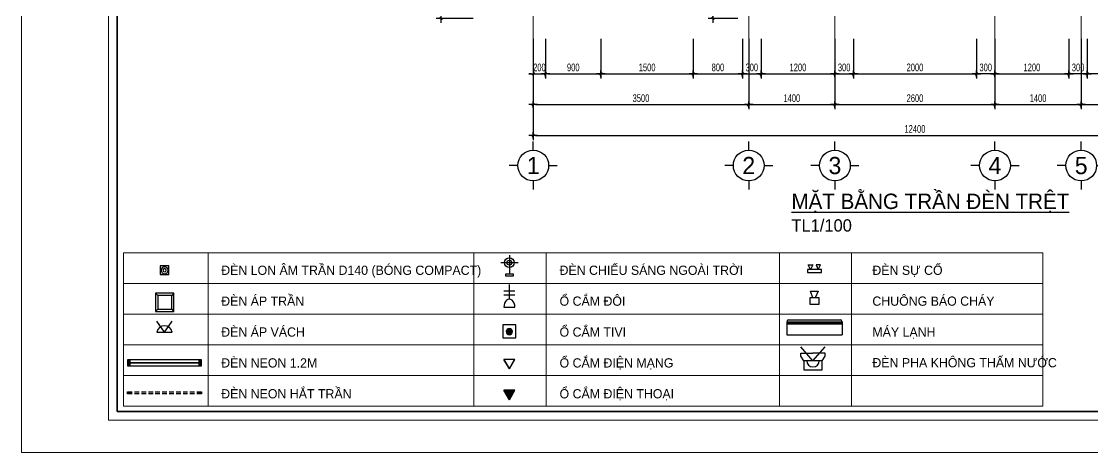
# Model space of a CAD drawing. Header units: inches. Extents: x 88947 to 296847, y 35049 to 161062.
# Drawn here: x 88947 to 106346, y 77053 to 84062 of the extents above; entities that cross this region are included whole.
import ezdxf
from ezdxf.enums import TextEntityAlignment as Align

# ---------------------------------------------------------------- set-up
doc = ezdxf.new("R2010")
doc.units = ezdxf.units.IN
doc.header["$MEASUREMENT"] = 0
doc.header["$PDMODE"] = 1
for name, pattern in [('ACAD_ISO03W100', [30, 12, -18]), ('CENTER', [50.8, 31.75, -6.35, 6.35, -6.35]), ('HIDDEN', [0.375, 0.25, -0.125])]:
    doc.linetypes.add(name, pattern=pattern)
for name, color, linetype, lineweight in [('A-Dims', 145, 'Continuous', 25), ('A-Text', 30, 'Continuous', 9), ('A-Wall', 2, 'Continuous', 35), ('DIM', 7, 'Continuous', 25), ('DO', 4, 'Continuous', 25), ('GHICHU', 40, 'Continuous', 18), ('KHUNG 2', 144, 'Continuous', 18), ('NETMANH', 192, 'Continuous', 18), ('tran', 202, 'Continuous', 15), ('TRUC', 252, 'ACAD_ISO03W100', 13)]:
    doc.layers.add(name, color=color, linetype=linetype, lineweight=lineweight)
doc.layers.add('E-socket', color=1, linetype='Continuous')
doc.layers.add('text', color=2, linetype='Continuous')
doc.styles.add('FRANKO', font='VFRANKO.TTF')
doc.styles.add('VHELVEN', font='VHELVEN.TTF')
doc.styles.add('VNI-HELVE-CONDENSE', font='VNARIAL.TTF', dxfattribs={"width": 0.7})
doc.dimstyles.new('TAS-100', dxfattribs={"dimscale": 50, "dimtxt": 2.5, "dimasz": 0.7, "dimexe": 1.5, "dimexo": 1.5, "dimgap": 0.8, "dimtad": 1, "dimdec": 0, "dimzin": 3, "dimdsep": 46, "dimtxsty": 'VNI-HELVE-CONDENSE', "dimblk": 'TICK', "dimcen": 2.5, "dimclrt": 71, "dimazin": 2, "dimtfac": 0.75, "dimtdec": 0, "dimtix": 1, "dimtmove": 2, "dimatfit": 2, "dimldrblk": 'TICK123', "dimfxl": 1.5, "dimtolj": 1, "dimtzin": 0, "dimarcsym": 0})

# ---------------------------------------------------------------- blocks, each defined once
blk = doc.blocks.new('khung ten')
at = {"layer": 'A-Wall', "ltscale": 0.7}
blk.add_lwpolyline([(267204, -219099), (305804, -219099), (305804, -190799), (267204, -190799)], close=True, dxfattribs=at)
at = {"layer": 'KHUNG 2', "ltscale": 0.7}
blk.add_lwpolyline([(267004, -219299), (306004, -219299), (306004, -190599), (267004, -190599)], close=True, dxfattribs=at)
at = {"layer": 'NETMANH', "ltscale": 0.7}
blk.add_lwpolyline([(265004, -220042), (307004, -220042), (307004, -190342), (265004, -190342)], close=True, dxfattribs=at)
blk = doc.blocks.new('CP1')
blk.add_lwpolyline([(-87, 86), (89, 86), (89, -89), (-87, -89)], close=True)
for radius in [70, 35]:
    blk.add_circle((0, 0), radius)
blk = doc.blocks.new('A$C74C2686E')
for points in [[(0, -200), (400, -200), (400, 200), (0, 200)], [(50, -150), (350, -150), (350, 150), (50, 150)]]:
    blk.add_lwpolyline(points, close=True)
for points in [[(50, 150), (0, 200)], [(400, 200), (350, 150)], [(50, -150), (0, -200)], [(350, -150), (400, -200)]]:
    blk.add_lwpolyline(points)
blk = doc.blocks.new('EWTWETEW')
at = {"ltscale": 5}
for points in [[(0, 0), (-125, 175)], [(0, 0), (125, 175)], [(-125, 0), (-125, 0), (125, 0)]]:
    blk.add_lwpolyline(points, dxfattribs=at)
blk.add_arc((0, -28), 128, 12.6804, 167.3196, dxfattribs=at)
blk = doc.blocks.new('N12')
blk.add_lwpolyline([(-600, 50), (-600, -50), (600, -50), (600, 50)], close=True)
at = {"const_width": 30}
blk.add_lwpolyline([(-550, 0), (550, 0)], dxfattribs=at)
for points in [[(-550, -50), (-550, 50), (-600, -50), (-600, 50)], [(550, -50), (550, 50), (600, -50), (600, 50)]]:
    blk.add_solid(points)
blk = doc.blocks.new('12')
at = {"linetype": 'HIDDEN', "ltscale": 300}
blk.add_lwpolyline([(-600, 20), (600, 20), (600, 50), (-600, 50)], close=True, dxfattribs=at)
for points in [[(-600, 20), (-600, 50), (-525, 20), (-525, 50)], [(600, 20), (600, 50), (525, 20), (525, 50)]]:
    blk.add_solid(points)
blk = doc.blocks.new('DNT')
for points in [[(-175, 275), (175, 275)], [(0, 425), (0, 50)]]:
    blk.add_lwpolyline(points)
blk.add_lwpolyline([(-75, 50), (75, 50), (75, 0), (-75, 0)], close=True)
for radius in [100, 50]:
    blk.add_circle((0, 275), radius)
blk = doc.blocks.new('S-2')
at = {"layer": 'E-socket', "linetype": 'Continuous', "ltscale": 50}
for p, q in [((0, 107), (0, 307)), ((-75, 219), (75, 219)), ((-75, 167), (75, 167)), ((-75, 0), (75, 0))]:
    blk.add_line(p, q, dxfattribs=at)
blk.add_ellipse((0, 0), major_axis=(0, 107), ratio=0.7, start_param=4.712389, end_param=7.853982, dxfattribs=at)
blk = doc.blocks.new('tivi')
h = blk.add_hatch(color=6)
edge = h.paths.add_edge_path()
edge.add_arc((-1, 134), 66.8, 0, 360)
blk.add_lwpolyline([(-140, 279), (140, 279), (140, 0), (-140, 0)], close=True)
at = {"color": 6}
blk.add_circle((-1, 134), 66.8, dxfattribs=at)
blk = doc.blocks.new('P')
at = {"linetype": 'Continuous', "ltscale": 2}
for p, q in [((0, 0), (308, 178)), ((0, 0), (308, -178)), ((9, 0), (303, 170)), ((9, 0), (303, -170)), ((303, -170), (303, 170)), ((308, -178), (308, 178))]:
    blk.add_line(p, q, dxfattribs=at)
blk = doc.blocks.new('D')
at = {"linetype": 'Continuous', "ltscale": 2}
blk.add_hatch(color=256, dxfattribs=at).paths.add_polyline_path([(0, 0), (308, -178), (308, 178)])
for p, q in [((0, 0), (308, 178)), ((0, 0), (308, -178)), ((308, -178), (308, 178))]:
    blk.add_line(p, q, dxfattribs=at)
blk = doc.blocks.new('EM')
blk.add_lwpolyline([(-225, 0), (225, 0), (225, 100), (-225, 100)], close=True)
for points in [[(-125, 100), (-200, 250), (-50, 250), (-125, 100)], [(125, 100), (200, 250), (50, 250), (125, 100)]]:
    blk.add_lwpolyline(points)
blk = doc.blocks.new('COI')
blk.add_lwpolyline([(-50, 200), (-125, 425), (125, 425), (25, 200)])
blk.add_lwpolyline([(-150, 0), (150, 0), (150, 200), (-150, 200)], close=True)
blk = doc.blocks.new('$d_57')
for p, q in [((-450, 214), (450, 214)), ((-450, 214), (-450, 0)), ((-450, 204), (450, 204)), ((-450, 194), (450, 194)), ((-450, 184), (450, 184)), ((-420, 244), (420, 244)), ((450, 214), (450, 0)), ((-450, 0), (450, 0))]:
    blk.add_line(p, q)
for centre, start, end in [((-420, 214), 90, 180), ((420, 214), 0, 90)]:
    blk.add_arc(centre, 30, start, end)
blk.add_attdef('TENDIEN', (-248, 342), '', height=70)
blk = doc.blocks.new('F')
for points in [[(0, 150), (-200, 375)], [(0, 150), (200, 375)], [(-150, 150), (-200, 225), (-200, 275), (0, 275)], [(150, 150), (200, 225), (200, 275), (0, 275)]]:
    blk.add_lwpolyline(points)
blk.add_lwpolyline([(-150, 0), (150, 0), (150, 150), (-150, 150)], close=True)
blk.add_arc((0, 150), 100, 180, 0)
blk = doc.blocks.new('TICK')
at = {"layer": 'A-Dims', "color": 1}
for p, q in [((-2, 0), (2, 0)), ((0, 1.5), (0, -1.5))]:
    blk.add_line(p, q, dxfattribs=at)
at = {"layer": 'A-Dims', "color": 1, "const_width": 0.788}
blk.add_lwpolyline([(-0.33, -0.35), (0.38, 0.38)], dxfattribs=at)
at = {"layer": 'A-Dims', "color": 1, "const_width": 0.394}
for points in [[(0.24, 0.52, -0.414214), (0.52, 0.52, -1)], [(0.52, 0.52, -0.414214), (0.52, 0.24, -1)], [(-0.47, -0.21, 0.414214), (-0.47, -0.49, 1)], [(-0.47, -0.49, 0.414214), (-0.19, -0.49, 1)]]:
    blk.add_lwpolyline(points, format="xyb", dxfattribs=at)
blk = doc.blocks.new('*D4446')
at = {"layer": 'Defpoints', "color": 0}
for p in [(97261, 83851), (100761, 83851), (100761, 82709)]:
    blk.add_point(p, dxfattribs=at)
at = {"layer": 'DIM', "color": 0, "lineweight": -2}
for p, q in [((97261, 83776), (97261, 82634)), ((100761, 83776), (100761, 82634)), ((97296, 82709), (100726, 82709))]:
    blk.add_line(p, q, dxfattribs=at)
at = {"layer": 'DIM', "color": 0, "lineweight": -2, "xscale": 35, "yscale": 35, "zscale": 35, "rotation": 180}
blk.add_blockref('TICK', (97261, 82709), dxfattribs=at)
at = {"layer": 'DIM', "color": 0, "lineweight": -2, "xscale": 35, "yscale": 35, "zscale": 35}
blk.add_blockref('TICK', (100761, 82709), dxfattribs=at)
at = {"layer": 'DIM', "color": 71, "insert": (99011, 82813), "char_height": 125, "attachment_point": 5, "style": 'VNI-HELVE-CONDENSE'}
blk.add_mtext('\\A1;3500', dxfattribs=at)
blk = doc.blocks.new('TICK123')
at = {"layer": 'A-Dims', "color": 1}
blk.add_lwpolyline([(0.05, 0, 0, 0.84, 0), (-2.11, 0, 8.4, 8.4, 0)], format="xyseb", dxfattribs=at)
blk = doc.blocks.new('*D4447')
at = {"layer": 'Defpoints', "color": 0}
for p in [(100761, 83851), (102161, 83851), (102161, 82709)]:
    blk.add_point(p, dxfattribs=at)
at = {"layer": 'DIM', "color": 0, "lineweight": -2}
for p, q in [((100761, 83776), (100761, 82634)), ((102161, 83776), (102161, 82634)), ((100796, 82709), (102126, 82709))]:
    blk.add_line(p, q, dxfattribs=at)
at = {"layer": 'DIM', "color": 0, "lineweight": -2, "xscale": 35, "yscale": 35, "zscale": 35, "rotation": 180}
blk.add_blockref('TICK', (100761, 82709), dxfattribs=at)
at = {"layer": 'DIM', "color": 0, "lineweight": -2, "xscale": 35, "yscale": 35, "zscale": 35}
blk.add_blockref('TICK', (102161, 82709), dxfattribs=at)
at = {"layer": 'DIM', "color": 71, "insert": (101461, 82813), "char_height": 125, "attachment_point": 5, "style": 'VNI-HELVE-CONDENSE'}
blk.add_mtext('\\A1;1400', dxfattribs=at)
blk = doc.blocks.new('*D4448')
at = {"layer": 'Defpoints', "color": 0}
for p in [(102161, 83851), (104761, 83851), (104761, 82709)]:
    blk.add_point(p, dxfattribs=at)
at = {"layer": 'DIM', "color": 0, "lineweight": -2}
for p, q in [((102161, 83776), (102161, 82634)), ((104761, 83776), (104761, 82634)), ((102196, 82709), (104726, 82709))]:
    blk.add_line(p, q, dxfattribs=at)
at = {"layer": 'DIM', "color": 0, "lineweight": -2, "xscale": 35, "yscale": 35, "zscale": 35, "rotation": 180}
blk.add_blockref('TICK', (102161, 82709), dxfattribs=at)
at = {"layer": 'DIM', "color": 0, "lineweight": -2, "xscale": 35, "yscale": 35, "zscale": 35}
blk.add_blockref('TICK', (104761, 82709), dxfattribs=at)
at = {"layer": 'DIM', "color": 71, "insert": (103461, 82813), "char_height": 125, "attachment_point": 5, "style": 'VNI-HELVE-CONDENSE'}
blk.add_mtext('\\A1;2600', dxfattribs=at)
blk = doc.blocks.new('*D4449')
at = {"layer": 'Defpoints', "color": 0}
for p in [(104761, 83851), (106161, 83851), (106161, 82709)]:
    blk.add_point(p, dxfattribs=at)
at = {"layer": 'DIM', "color": 0, "lineweight": -2}
for p, q in [((104761, 83776), (104761, 82634)), ((106161, 83776), (106161, 82634)), ((104796, 82709), (106126, 82709))]:
    blk.add_line(p, q, dxfattribs=at)
at = {"layer": 'DIM', "color": 0, "lineweight": -2, "xscale": 35, "yscale": 35, "zscale": 35, "rotation": 180}
blk.add_blockref('TICK', (104761, 82709), dxfattribs=at)
at = {"layer": 'DIM', "color": 0, "lineweight": -2, "xscale": 35, "yscale": 35, "zscale": 35}
blk.add_blockref('TICK', (106161, 82709), dxfattribs=at)
at = {"layer": 'DIM', "color": 71, "insert": (105461, 82813), "char_height": 125, "attachment_point": 5, "style": 'VNI-HELVE-CONDENSE'}
blk.add_mtext('\\A1;1400', dxfattribs=at)
blk = doc.blocks.new('*D4450')
at = {"layer": 'Defpoints', "color": 0}
for p in [(106161, 83851), (109661, 83851), (109661, 82709)]:
    blk.add_point(p, dxfattribs=at)
at = {"layer": 'DIM', "color": 0, "lineweight": -2}
for p, q in [((106161, 83776), (106161, 82634)), ((109661, 83776), (109661, 82634)), ((106196, 82709), (109626, 82709))]:
    blk.add_line(p, q, dxfattribs=at)
at = {"layer": 'DIM', "color": 0, "lineweight": -2, "xscale": 35, "yscale": 35, "zscale": 35, "rotation": 180}
blk.add_blockref('TICK', (106161, 82709), dxfattribs=at)
at = {"layer": 'DIM', "color": 0, "lineweight": -2, "xscale": 35, "yscale": 35, "zscale": 35}
blk.add_blockref('TICK', (109661, 82709), dxfattribs=at)
at = {"layer": 'DIM', "color": 71, "insert": (107911, 82813), "char_height": 125, "attachment_point": 5, "style": 'VNI-HELVE-CONDENSE'}
blk.add_mtext('\\A1;3500', dxfattribs=at)
blk = doc.blocks.new('*D4451')
at = {"layer": 'Defpoints', "color": 0}
for p in [(97261, 83851), (109661, 83851), (109661, 82209)]:
    blk.add_point(p, dxfattribs=at)
at = {"layer": 'DIM', "color": 0, "lineweight": -2}
for p, q in [((97261, 83776), (97261, 82134)), ((109661, 83776), (109661, 82134)), ((97296, 82209), (109626, 82209))]:
    blk.add_line(p, q, dxfattribs=at)
at = {"layer": 'DIM', "color": 0, "lineweight": -2, "xscale": 35, "yscale": 35, "zscale": 35, "rotation": 180}
blk.add_blockref('TICK', (97261, 82209), dxfattribs=at)
at = {"layer": 'DIM', "color": 0, "lineweight": -2, "xscale": 35, "yscale": 35, "zscale": 35}
blk.add_blockref('TICK', (109661, 82209), dxfattribs=at)
at = {"layer": 'DIM', "color": 71, "insert": (103461, 82313), "char_height": 125, "attachment_point": 5, "style": 'VNI-HELVE-CONDENSE'}
blk.add_mtext('\\A1;12400', dxfattribs=at)
blk = doc.blocks.new('*D4467')
at = {"layer": 'Defpoints', "color": 0}
for p in [(96361, 84709), (95761, 84109), (96361, 84109)]:
    blk.add_point(p, dxfattribs=at)
at = {"layer": 'DIM', "color": 0, "lineweight": -2}
for p, q in [((96286, 84709), (95686, 84709)), ((95761, 84674), (95761, 84144)), ((96286, 84109), (95686, 84109))]:
    blk.add_line(p, q, dxfattribs=at)
at = {"layer": 'DIM', "color": 0, "lineweight": -2, "xscale": 35, "yscale": 35, "zscale": 35}
for p, rotation in [((95761, 84709), 90), ((95761, 84109), 270)]:
    blk.add_blockref('TICK', p, dxfattribs=dict(at, rotation=rotation))
at = {"layer": 'DIM', "color": 71, "insert": (95658, 84409), "char_height": 125, "attachment_point": 5, "rotation": 90, "style": 'VNI-HELVE-CONDENSE'}
blk.add_mtext('\\A1;600', dxfattribs=at)
blk = doc.blocks.new('*D4468')
at = {"layer": 'Defpoints', "color": 0}
for p in [(97261, 83851), (97461, 83851), (97461, 83209)]:
    blk.add_point(p, dxfattribs=at)
at = {"layer": 'DIM', "color": 0, "lineweight": -2}
for p, q in [((97261, 83776), (97261, 83134)), ((97461, 83776), (97461, 83134)), ((97226, 83209), (97191, 83209)), ((97261, 83209), (97461, 83209)), ((97496, 83209), (97531, 83209))]:
    blk.add_line(p, q, dxfattribs=at)
at = {"layer": 'DIM', "color": 0, "lineweight": -2, "xscale": 35, "yscale": 35, "zscale": 35}
blk.add_blockref('TICK', (97261, 83209), dxfattribs=at)
at = {"layer": 'DIM', "color": 0, "lineweight": -2, "xscale": 35, "yscale": 35, "zscale": 35, "rotation": 180}
blk.add_blockref('TICK', (97461, 83209), dxfattribs=at)
at = {"layer": 'DIM', "color": 71, "insert": (97361, 83313), "char_height": 125, "attachment_point": 5, "style": 'VNI-HELVE-CONDENSE'}
blk.add_mtext('\\A1;200', dxfattribs=at)
blk = doc.blocks.new('*D4469')
at = {"layer": 'Defpoints', "color": 0}
for p in [(98361, 83851), (99861, 83851), (99861, 83209)]:
    blk.add_point(p, dxfattribs=at)
at = {"layer": 'DIM', "color": 0, "lineweight": -2}
for p, q in [((98361, 83776), (98361, 83134)), ((99861, 83776), (99861, 83134)), ((98396, 83209), (99826, 83209))]:
    blk.add_line(p, q, dxfattribs=at)
at = {"layer": 'DIM', "color": 0, "lineweight": -2, "xscale": 35, "yscale": 35, "zscale": 35, "rotation": 180}
blk.add_blockref('TICK', (98361, 83209), dxfattribs=at)
at = {"layer": 'DIM', "color": 0, "lineweight": -2, "xscale": 35, "yscale": 35, "zscale": 35}
blk.add_blockref('TICK', (99861, 83209), dxfattribs=at)
at = {"layer": 'DIM', "color": 71, "insert": (99111, 83313), "char_height": 125, "attachment_point": 5, "style": 'VNI-HELVE-CONDENSE'}
blk.add_mtext('\\A1;1500', dxfattribs=at)
blk = doc.blocks.new('*D4470')
at = {"layer": 'Defpoints', "color": 0}
for p in [(99861, 83851), (100661, 83851), (100661, 83209)]:
    blk.add_point(p, dxfattribs=at)
at = {"layer": 'DIM', "color": 0, "lineweight": -2}
for p, q in [((99861, 83776), (99861, 83134)), ((100661, 83776), (100661, 83134)), ((99896, 83209), (100626, 83209))]:
    blk.add_line(p, q, dxfattribs=at)
at = {"layer": 'DIM', "color": 0, "lineweight": -2, "xscale": 35, "yscale": 35, "zscale": 35, "rotation": 180}
blk.add_blockref('TICK', (99861, 83209), dxfattribs=at)
at = {"layer": 'DIM', "color": 0, "lineweight": -2, "xscale": 35, "yscale": 35, "zscale": 35}
blk.add_blockref('TICK', (100661, 83209), dxfattribs=at)
at = {"layer": 'DIM', "color": 71, "insert": (100261, 83313), "char_height": 125, "attachment_point": 5, "style": 'VNI-HELVE-CONDENSE'}
blk.add_mtext('\\A1;800', dxfattribs=at)
blk = doc.blocks.new('*D4471')
at = {"layer": 'Defpoints', "color": 0}
for p in [(100961, 83851), (102161, 83851), (102161, 83209)]:
    blk.add_point(p, dxfattribs=at)
at = {"layer": 'DIM', "color": 0, "lineweight": -2}
for p, q in [((100961, 83776), (100961, 83134)), ((102161, 83776), (102161, 83134)), ((100996, 83209), (102126, 83209))]:
    blk.add_line(p, q, dxfattribs=at)
at = {"layer": 'DIM', "color": 0, "lineweight": -2, "xscale": 35, "yscale": 35, "zscale": 35, "rotation": 180}
blk.add_blockref('TICK', (100961, 83209), dxfattribs=at)
at = {"layer": 'DIM', "color": 0, "lineweight": -2, "xscale": 35, "yscale": 35, "zscale": 35}
blk.add_blockref('TICK', (102161, 83209), dxfattribs=at)
at = {"layer": 'DIM', "color": 71, "insert": (101561, 83313), "char_height": 125, "attachment_point": 5, "style": 'VNI-HELVE-CONDENSE'}
blk.add_mtext('\\A1;1200', dxfattribs=at)
blk = doc.blocks.new('*D4472')
at = {"layer": 'Defpoints', "color": 0}
for p in [(104761, 83851), (105961, 83851), (105961, 83209)]:
    blk.add_point(p, dxfattribs=at)
at = {"layer": 'DIM', "color": 0, "lineweight": -2}
for p, q in [((104761, 83776), (104761, 83134)), ((105961, 83776), (105961, 83134)), ((104796, 83209), (105926, 83209))]:
    blk.add_line(p, q, dxfattribs=at)
at = {"layer": 'DIM', "color": 0, "lineweight": -2, "xscale": 35, "yscale": 35, "zscale": 35, "rotation": 180}
blk.add_blockref('TICK', (104761, 83209), dxfattribs=at)
at = {"layer": 'DIM', "color": 0, "lineweight": -2, "xscale": 35, "yscale": 35, "zscale": 35}
blk.add_blockref('TICK', (105961, 83209), dxfattribs=at)
at = {"layer": 'DIM', "color": 71, "insert": (105361, 83313), "char_height": 125, "attachment_point": 5, "style": 'VNI-HELVE-CONDENSE'}
blk.add_mtext('\\A1;1200', dxfattribs=at)
blk = doc.blocks.new('TRUCCOT')
for p, q in [((0, -140), (0, 0)), ((-250, -390), (-390, -390)), ((250, -390), (390, -390)), ((0, -640), (0, -780))]:
    blk.add_line(p, q)
blk.add_circle((0, -390), 250)
at = {"layer": 'GHICHU', "style": 'VHELVEN'}
blk.add_attdef('TRUC', text='', height=280, dxfattribs=at).set_placement((0, -390), align=Align.MIDDLE_CENTER)
blk = doc.blocks.new('*D4505')
at = {"layer": 'Defpoints', "color": 0}
for p in [(97461, 83851), (98361, 83851), (98361, 83209)]:
    blk.add_point(p, dxfattribs=at)
at = {"layer": 'DIM', "color": 0, "lineweight": -2}
for p, q in [((97461, 83776), (97461, 83134)), ((98361, 83776), (98361, 83134)), ((97496, 83209), (98326, 83209))]:
    blk.add_line(p, q, dxfattribs=at)
at = {"layer": 'DIM', "color": 0, "lineweight": -2, "xscale": 35, "yscale": 35, "zscale": 35, "rotation": 180}
blk.add_blockref('TICK', (97461, 83209), dxfattribs=at)
at = {"layer": 'DIM', "color": 0, "lineweight": -2, "xscale": 35, "yscale": 35, "zscale": 35}
blk.add_blockref('TICK', (98361, 83209), dxfattribs=at)
at = {"layer": 'DIM', "color": 71, "insert": (97911, 83313), "char_height": 125, "attachment_point": 5, "style": 'VNI-HELVE-CONDENSE'}
blk.add_mtext('\\A1;900', dxfattribs=at)
blk = doc.blocks.new('*D4532')
at = {"layer": 'Defpoints', "color": 0}
for p in [(100178, 84909), (100661, 84909), (100661, 84109)]:
    blk.add_point(p, dxfattribs=at)
at = {"layer": 'DIM', "color": 0, "lineweight": -2}
for p, q in [((100586, 84909), (100103, 84909)), ((100178, 84144), (100178, 84874)), ((100586, 84109), (100103, 84109))]:
    blk.add_line(p, q, dxfattribs=at)
at = {"layer": 'DIM', "color": 0, "lineweight": -2, "xscale": 35, "yscale": 35, "zscale": 35}
for p, rotation in [((100178, 84909), 90), ((100178, 84109), 270)]:
    blk.add_blockref('TICK', p, dxfattribs=dict(at, rotation=rotation))
at = {"layer": 'DIM', "color": 71, "insert": (100074, 84509), "char_height": 125, "attachment_point": 5, "rotation": 90, "style": 'VNI-HELVE-CONDENSE'}
blk.add_mtext('\\A1;800', dxfattribs=at)
blk = doc.blocks.new('*D4533')
at = {"layer": 'Defpoints', "color": 0}
for p in [(102461, 83851), (104461, 83851), (104461, 83209)]:
    blk.add_point(p, dxfattribs=at)
at = {"layer": 'DIM', "color": 0, "lineweight": -2}
for p, q in [((102461, 83776), (102461, 83134)), ((104461, 83776), (104461, 83134)), ((102496, 83209), (104426, 83209))]:
    blk.add_line(p, q, dxfattribs=at)
at = {"layer": 'DIM', "color": 0, "lineweight": -2, "xscale": 35, "yscale": 35, "zscale": 35, "rotation": 180}
blk.add_blockref('TICK', (102461, 83209), dxfattribs=at)
at = {"layer": 'DIM', "color": 0, "lineweight": -2, "xscale": 35, "yscale": 35, "zscale": 35}
blk.add_blockref('TICK', (104461, 83209), dxfattribs=at)
at = {"layer": 'DIM', "color": 71, "insert": (103461, 83313), "char_height": 125, "attachment_point": 5, "style": 'VNI-HELVE-CONDENSE'}
blk.add_mtext('\\A1;2000', dxfattribs=at)
blk = doc.blocks.new('*D4544')
at = {"layer": 'Defpoints', "color": 0}
for p in [(102161, 83851), (102461, 83851), (102461, 83209)]:
    blk.add_point(p, dxfattribs=at)
at = {"layer": 'DIM', "color": 0, "lineweight": -2}
for p, q in [((102161, 83776), (102161, 83134)), ((102461, 83776), (102461, 83134)), ((102196, 83209), (102426, 83209))]:
    blk.add_line(p, q, dxfattribs=at)
at = {"layer": 'DIM', "color": 0, "lineweight": -2, "xscale": 35, "yscale": 35, "zscale": 35, "rotation": 180}
blk.add_blockref('TICK', (102161, 83209), dxfattribs=at)
at = {"layer": 'DIM', "color": 0, "lineweight": -2, "xscale": 35, "yscale": 35, "zscale": 35}
blk.add_blockref('TICK', (102461, 83209), dxfattribs=at)
at = {"layer": 'DIM', "color": 71, "insert": (102311, 83313), "char_height": 125, "attachment_point": 5, "style": 'VNI-HELVE-CONDENSE'}
blk.add_mtext('\\A1;300', dxfattribs=at)
blk = doc.blocks.new('*D4545')
at = {"layer": 'Defpoints', "color": 0}
for p in [(104461, 83851), (104761, 83851), (104461, 83209)]:
    blk.add_point(p, dxfattribs=at)
at = {"layer": 'DIM', "color": 0, "lineweight": -2}
for p, q in [((104461, 83776), (104461, 83134)), ((104761, 83776), (104761, 83134)), ((104726, 83209), (104496, 83209))]:
    blk.add_line(p, q, dxfattribs=at)
at = {"layer": 'DIM', "color": 0, "lineweight": -2, "xscale": 35, "yscale": 35, "zscale": 35, "rotation": 180}
blk.add_blockref('TICK', (104461, 83209), dxfattribs=at)
at = {"layer": 'DIM', "color": 0, "lineweight": -2, "xscale": 35, "yscale": 35, "zscale": 35}
blk.add_blockref('TICK', (104761, 83209), dxfattribs=at)
at = {"layer": 'DIM', "color": 71, "insert": (104611, 83313), "char_height": 125, "attachment_point": 5, "style": 'VNI-HELVE-CONDENSE'}
blk.add_mtext('\\A1;300', dxfattribs=at)
blk = doc.blocks.new('*D4546')
at = {"layer": 'Defpoints', "color": 0}
for p in [(100661, 83851), (100961, 83851), (100961, 83209)]:
    blk.add_point(p, dxfattribs=at)
at = {"layer": 'DIM', "color": 0, "lineweight": -2}
for p, q in [((100661, 83776), (100661, 83134)), ((100961, 83776), (100961, 83134)), ((100696, 83209), (100926, 83209))]:
    blk.add_line(p, q, dxfattribs=at)
at = {"layer": 'DIM', "color": 0, "lineweight": -2, "xscale": 35, "yscale": 35, "zscale": 35, "rotation": 180}
blk.add_blockref('TICK', (100661, 83209), dxfattribs=at)
at = {"layer": 'DIM', "color": 0, "lineweight": -2, "xscale": 35, "yscale": 35, "zscale": 35}
blk.add_blockref('TICK', (100961, 83209), dxfattribs=at)
at = {"layer": 'DIM', "color": 71, "insert": (100811, 83313), "char_height": 125, "attachment_point": 5, "style": 'VNI-HELVE-CONDENSE'}
blk.add_mtext('\\A1;300', dxfattribs=at)
blk = doc.blocks.new('*D4547')
at = {"layer": 'Defpoints', "color": 0}
for p in [(106261, 83851), (107061, 83851), (106261, 83209)]:
    blk.add_point(p, dxfattribs=at)
at = {"layer": 'DIM', "color": 0, "lineweight": -2}
for p, q in [((106261, 83776), (106261, 83134)), ((107061, 83776), (107061, 83134)), ((107026, 83209), (106296, 83209))]:
    blk.add_line(p, q, dxfattribs=at)
at = {"layer": 'DIM', "color": 0, "lineweight": -2, "xscale": 35, "yscale": 35, "zscale": 35, "rotation": 180}
blk.add_blockref('TICK', (106261, 83209), dxfattribs=at)
at = {"layer": 'DIM', "color": 0, "lineweight": -2, "xscale": 35, "yscale": 35, "zscale": 35}
blk.add_blockref('TICK', (107061, 83209), dxfattribs=at)
at = {"layer": 'DIM', "color": 71, "insert": (106661, 83313), "char_height": 125, "attachment_point": 5, "style": 'VNI-HELVE-CONDENSE'}
blk.add_mtext('\\A1;800', dxfattribs=at)
blk = doc.blocks.new('*D4549')
at = {"layer": 'Defpoints', "color": 0}
for p in [(105961, 83851), (106261, 83851), (105961, 83209)]:
    blk.add_point(p, dxfattribs=at)
at = {"layer": 'DIM', "color": 0, "lineweight": -2}
for p, q in [((105961, 83776), (105961, 83134)), ((106261, 83776), (106261, 83134)), ((106226, 83209), (105996, 83209))]:
    blk.add_line(p, q, dxfattribs=at)
at = {"layer": 'DIM', "color": 0, "lineweight": -2, "xscale": 35, "yscale": 35, "zscale": 35, "rotation": 180}
blk.add_blockref('TICK', (105961, 83209), dxfattribs=at)
at = {"layer": 'DIM', "color": 0, "lineweight": -2, "xscale": 35, "yscale": 35, "zscale": 35}
blk.add_blockref('TICK', (106261, 83209), dxfattribs=at)
at = {"layer": 'DIM', "color": 71, "insert": (106111, 83313), "char_height": 125, "attachment_point": 5, "style": 'VNI-HELVE-CONDENSE'}
blk.add_mtext('\\A1;300', dxfattribs=at)

msp = doc.modelspace()

# ---------------------------------------------------------------- linework, layer by layer
at = {"layer": 'tran'}
msp.add_lwpolyline([(90603, 80301.4), (105536.3, 80301.4), (105536.3, 77808.4), (90603, 77808.4)], close=True, dxfattribs=at)
for points in [[(91981.2, 80301.4), (91981.2, 77808.4)], [(96297.7, 80301.4), (96297.7, 77808.4)], [(97468.5, 80301.4), (97468.5, 77808.4)], [(101260.4, 80301.4), (101260.4, 77808.4)], [(102431.2, 80301.4), (102431.2, 77808.4)], [(90603, 79802.8), (105536.3, 79802.8)], [(90603, 79304.2), (105536.3, 79304.2)], [(90603, 78805.6), (105536.3, 78805.6)], [(90603, 78307), (105536.3, 78307)]]:
    msp.add_lwpolyline(points, dxfattribs=at)
at = {"layer": 'TRUC', "linetype": 'CENTER', "ltscale": 20}
for points in [[(97261.3, 82709), (97261.3, 95209)], [(102161.3, 82709), (102161.3, 95209)], [(104761.3, 82709), (104761.3, 95209)], [(106161.3, 82709), (106161.3, 95209)], [(100761.3, 82709), (100761.3, 94709)]]:
    msp.add_lwpolyline(points, dxfattribs=at)

# ---------------------------------------------------------------- block references
at = {"layer": 'A-Text', "xscale": 0.7071428571362048, "yscale": 0.7071428573544836, "zscale": 0.7071428573664265}
msp.add_blockref('khung ten', (-98448.5, 232654.8), dxfattribs=at)
at = {"layer": 'DIM'}
ref = msp.add_blockref('TRUCCOT', (97261.3, 82109), dxfattribs=at)
ref.add_attrib('TRUC', '1', dxfattribs={"layer": 'GHICHU', "height": 280, "style": 'FRANKO'}).set_placement((97261.3, 81719), align=Align.MIDDLE_CENTER)
ref = msp.add_blockref('TRUCCOT', (100761.3, 82109), dxfattribs=at)
ref.add_attrib('TRUC', '2', dxfattribs={"layer": 'GHICHU', "height": 280, "style": 'FRANKO'}).set_placement((100761.3, 81719), align=Align.MIDDLE_CENTER)
ref = msp.add_blockref('TRUCCOT', (102161.3, 82109), dxfattribs=at)
ref.add_attrib('TRUC', '3', dxfattribs={"layer": 'GHICHU', "height": 280, "style": 'FRANKO'}).set_placement((102161.3, 81719), align=Align.MIDDLE_CENTER)
ref = msp.add_blockref('TRUCCOT', (104761.3, 82109), dxfattribs=at)
ref.add_attrib('TRUC', '4', dxfattribs={"layer": 'GHICHU', "height": 280, "style": 'FRANKO'}).set_placement((104761.3, 81719), align=Align.MIDDLE_CENTER)
ref = msp.add_blockref('TRUCCOT', (106161.3, 82109), dxfattribs=at)
ref.add_attrib('TRUC', '5', dxfattribs={"layer": 'GHICHU', "height": 280, "style": 'FRANKO'}).set_placement((106161.3, 81719), align=Align.MIDDLE_CENTER)
at = {"layer": 'DO'}
for name, p, xscale, yscale, zscale in [('DNT', (96873.6, 79920.8), 0.8000000007450581, 0.8000000000465661, 0.8), ('EM', (101829.1, 79980.9), 0.5, 0.5, 0.25), ('A$C74C2686E', (91125.6, 79494.7), 0.75, 0.75, 0.75), ('COI', (101829.1, 79466.7), 0.5, 0.5, 0.5), ('tivi', (96873.1, 78919.3), -0.75, 0.75, 0.75)]:
    msp.add_blockref(name, p, dxfattribs=dict(at, xscale=xscale, yscale=yscale, zscale=zscale))
at = {"layer": 'DO', "ltscale": 5, "xscale": -0.8000000007450581, "yscale": 0.8000000000465661, "zscale": 0.8, "rotation": 180}
msp.add_blockref('CP1', (91272.4, 80017.1), dxfattribs=at)
at = {"layer": 'DO', "ltscale": 5}
msp.add_blockref('EWTWETEW', (91272.4, 79013.2), dxfattribs=at)
at = {"layer": 'DO'}
for name, p in [('$d_57', (101829.1, 78964.8)), ('F', (101805.1, 78396.7))]:
    msp.add_blockref(name, p, dxfattribs=at)
at = {"layer": 'DO', "ltscale": 5, "rotation": 180}
msp.add_blockref('N12', (91272.4, 78511.3), dxfattribs=at)
at = {"layer": 'DO', "xscale": 0.5003126955125481, "yscale": 0.5003126955125481, "zscale": 0.5003126954346466, "rotation": 90}
for name, p in [('P', (96873.6, 78414.9)), ('D', (96873.6, 77913))]:
    msp.add_blockref(name, p, dxfattribs=at)
at = {"layer": 'DO', "xscale": -1}
msp.add_blockref('12', (91272.4, 77989.4), dxfattribs=at)
at = {"layer": 'E-socket', "xscale": 1.199999999953434, "yscale": 1.200000000186265, "zscale": 1.2}
msp.add_blockref('S-2', (96873.6, 79418.8), dxfattribs=at)

# ---------------------------------------------------------------- texts
at = {"layer": 'A-Text', "style": 'FRANKO'}
for s, p in [('ÑEØN LON AÂM TRAÀN D140 (BOÙNG COMPACT)', (92192.3, 80017.1)), ('ÑEØN CHIEÁU SAÙNG NGOAØI TRÔØI', (97688.2, 80017.1)), ('ÑEØN SÖÏ COÁ', (102769.5, 80017.1)), ('ÑEØN AÙP TRAÀN', (92192.3, 79515.2)), ('OÅ CAÉM ÑOÂI', (97688.2, 79515.2)), ('CHUOÂNG BAÙO CHAÙY', (102769.5, 79515.2)), ('ÑEØN AÙP VAÙCH', (92192.3, 79013.2)), ('OÅ CAÉM TIVI', (97688.2, 79013.2)), ('MAÙY LAÏNH', (102769.5, 79013.2)), ('ÑEØN NEON 1.2M', (92192.3, 78511.3)), ('OÅ CAÉM ÑIEÄN MAÏNG', (97688.2, 78511.3)), ('ÑEØN PHA KHOÂNG THAÁM NÖÔÙC', (102769.5, 78514.6)), ('ÑEØN NEON HAÉT TRAÀN', (92192.3, 78009.4)), ('OÅ CAÉM ÑIEÄN THOAÏI', (97688.2, 78009.4))]:
    msp.add_text(s, height=150, dxfattribs=at).set_placement(p, align=Align.MIDDLE_LEFT)
at = {"layer": 'text', "insert": (101455, 81262.5), "char_height": 250, "width": 8126.99, "attachment_point": 1, "style": 'FRANKO'}
msp.add_mtext('{\\LMAËT BAÈNG TRAÀN ÑEØN TREÄT \\P\\H0.8x;\\lTL1/100}', dxfattribs=at)

# ---------------------------------------------------------------- dimensions: what is measured, and where the dimension line sits
at = {"layer": 'DIM'}
for base, p1, p2, angle, picture, middle in [((100177.6, 84909), (100661.3, 84109), (100661.3, 84909), 90, '*D4532', (100073.8, 84509)), ((95761.3, 84109), (96361.3, 84709), (96361.3, 84109), 90, '*D4467', (95657.6, 84409)), ((104461.3, 83209), (104761.3, 83851.1), (104461.3, 83851.1), 180, '*D4545', (104611.3, 83312.8)), ((105961.3, 83209), (106261.3, 83851.1), (105961.3, 83851.1), 180, '*D4549', (106111.3, 83312.8)), ((106261.3, 83209), (107061.3, 83851.1), (106261.3, 83851.1), 180, '*D4547', (106661.3, 83312.7))]:
    dim = msp.add_linear_dim(base=base, p1=p1, p2=p2, angle=angle, dimstyle='TAS-100', dxfattribs=at)
    dim.commit()
    dim.dimension.update_dxf_attribs({"geometry": picture, "text_midpoint": middle})
for base, p1, p2, picture, middle in [((100761.3, 82709), (97261.3, 83851.1), (100761.3, 83851.1), '*D4446', (99011.3, 82812.8)), ((109661.3, 82209), (97261.3, 83851.1), (109661.3, 83851.1), '*D4451', (103461.3, 82312.7)), ((97461.3, 83209), (97261.3, 83851.1), (97461.3, 83851.1), '*D4468', (97361.3, 83312.7)), ((98361.3, 83209), (97461.3, 83851.1), (98361.3, 83851.1), '*D4505', (97911.3, 83312.7)), ((99861.3, 83209), (98361.3, 83851.1), (99861.3, 83851.1), '*D4469', (99111.3, 83312.7)), ((100661.3, 83209), (99861.3, 83851.1), (100661.3, 83851.1), '*D4470', (100261.3, 83312.7)), ((100961.3, 83209), (100661.3, 83851.1), (100961.3, 83851.1), '*D4546', (100811.3, 83312.8)), ((102161.3, 82709), (100761.3, 83851.1), (102161.3, 83851.1), '*D4447', (101461.3, 82812.7)), ((102161.3, 83209), (100961.3, 83851.1), (102161.3, 83851.1), '*D4471', (101561.3, 83312.7)), ((104761.3, 82709), (102161.3, 83851.1), (104761.3, 83851.1), '*D4448', (103461.3, 82812.7)), ((102461.3, 83209), (102161.3, 83851.1), (102461.3, 83851.1), '*D4544', (102311.3, 83312.8)), ((104461.3, 83209), (102461.3, 83851.1), (104461.3, 83851.1), '*D4533', (103461.3, 83312.7)), ((106161.3, 82709), (104761.3, 83851.1), (106161.3, 83851.1), '*D4449', (105461.3, 82812.7)), ((105961.3, 83209), (104761.3, 83851.1), (105961.3, 83851.1), '*D4472', (105361.3, 83312.7)), ((109661.3, 82709), (106161.3, 83851.1), (109661.3, 83851.1), '*D4450', (107911.3, 82812.8))]:
    dim = msp.add_linear_dim(base=base, p1=p1, p2=p2, dimstyle='TAS-100', dxfattribs=at)
    dim.commit()
    dim.dimension.update_dxf_attribs({"geometry": picture, "text_midpoint": middle})

doc.saveas('drawing.dxf')
